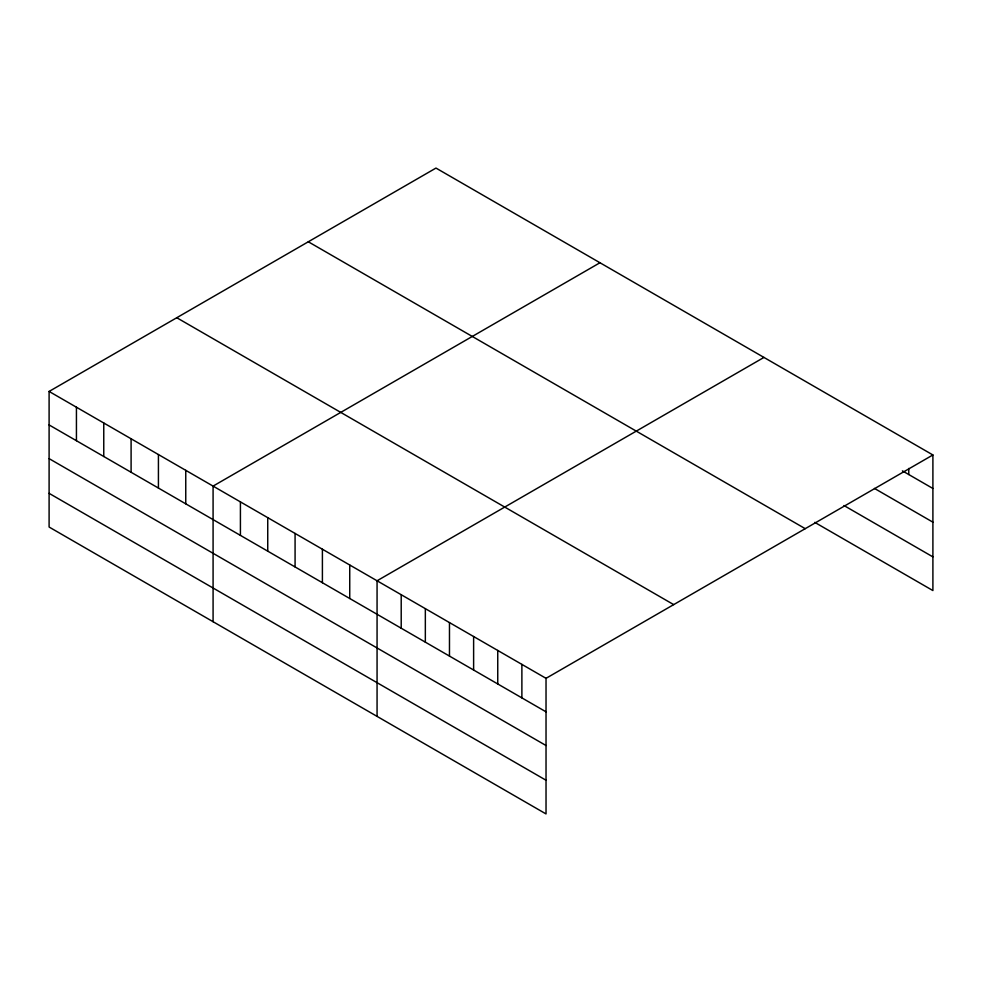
<?xml version="1.0" encoding="UTF-8"?>
<svg xmlns="http://www.w3.org/2000/svg" width="982" height="982" viewBox="0 0 982 982"><rect width="100%" height="100%" fill="white"/><g stroke="black" fill="none" stroke-linecap="round" stroke-linejoin="round"><path stroke-width="1.47" d="M49.1 391.437L546.029 678.329L546.029 813.931L49.1 527.039L49.1 391.437L435.971 168.069L932.9 454.961L932.9 590.563L814.753 522.363M599.965 262.746L213.082 486.102L213.082 621.704M763.947 357.423L377.063 580.779L377.063 716.381M546.029 678.329L932.9 454.961M902.409 470.869L932.9 488.471M874.459 488.422L932.9 522.166M843.98 505.534L932.9 556.88M308.311 241.781L805.228 528.672M176.772 317.726L673.689 604.617M49.1 424.936L546.029 711.827M49.1 458.631L546.029 745.522M49.1 493.345L546.029 780.236M908.767 468.439L908.767 474.527M521.884 664.397L521.884 697.895M497.751 650.452L497.751 683.963M473.619 636.52L473.619 670.019M449.474 622.588L449.474 656.086M425.341 608.656L425.341 642.154M401.208 594.724L401.208 628.222M349.739 565.006L349.739 598.504M322.403 549.22L322.403 582.719M295.079 533.447L295.079 566.945M267.742 517.661L267.742 551.16M240.418 501.888L240.418 535.386M185.758 470.329L185.758 503.827M158.421 454.543L158.421 488.054M131.097 438.77L131.097 472.268M103.761 422.984L103.761 456.495M76.436 407.211L76.436 440.709"/></g></svg>
